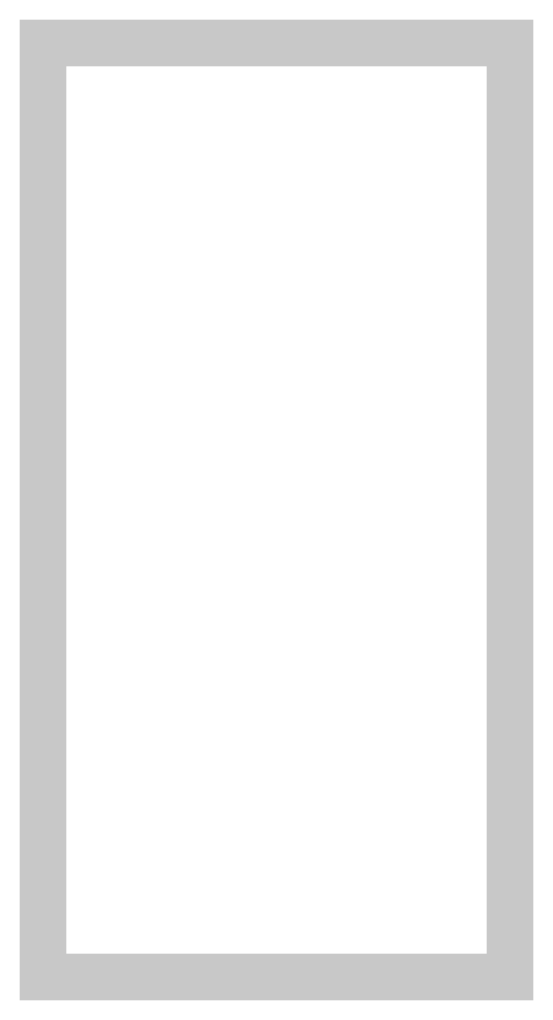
# Model space of a CAD drawing. Extents: x -0.55 to 0.55, y -1.05 to 1.05.
import ezdxf

# ---------------------------------------------------------------- set-up
doc = ezdxf.new("R2010")
doc.units = 0
doc.header["$MEASUREMENT"] = 0
doc.layers.get('0').update_dxf_attribs({"linetype": 'CONTINUOUS'})

msp = doc.modelspace()

# ---------------------------------------------------------------- linework, layer by layer
at = {"color": 7, "const_width": 0.1}
msp.add_lwpolyline([(-0.5, 1), (0.5, 1), (0.5, -1), (-0.5, -1)], close=True, dxfattribs=at)

doc.saveas('drawing.dxf')
